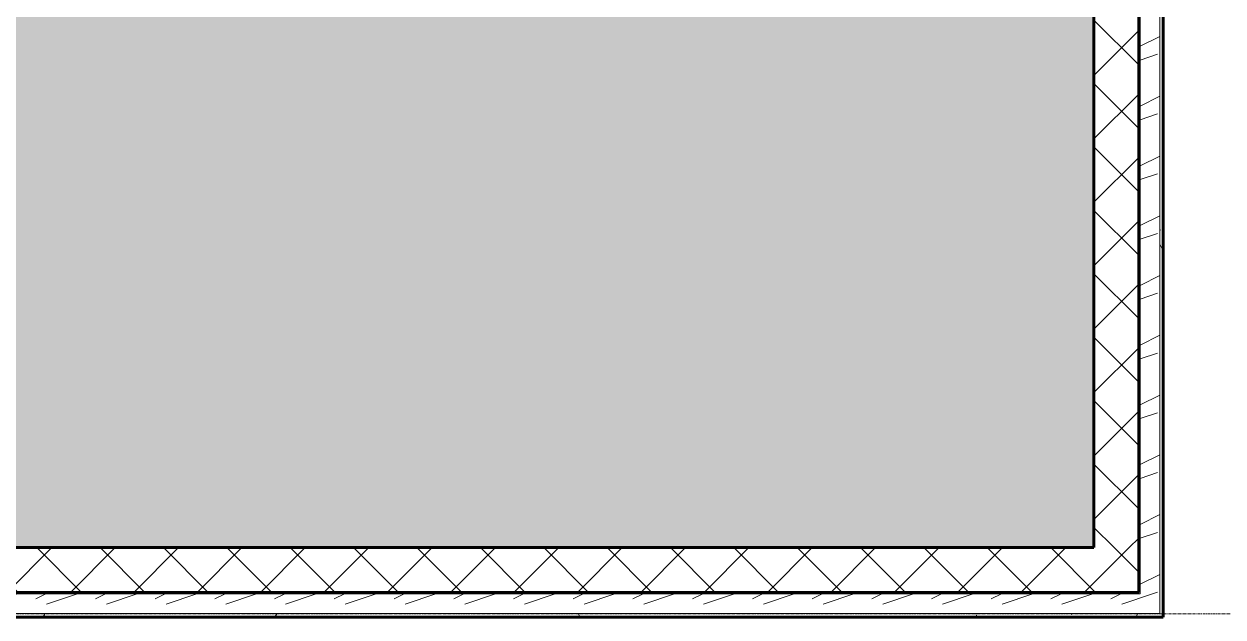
# Model space of a CAD drawing. Header units: inches. Extents: x -4061 to -1937, y 10959 to 12323.
# Drawn here: x -3403.4 to -3189.3, y 11534.6 to 11640.4 of the extents above; entities that cross this region are included whole.
import ezdxf

# ---------------------------------------------------------------- set-up
doc = ezdxf.new("R2010")
doc.units = ezdxf.units.IN
doc.header["$MEASUREMENT"] = 0
doc.linetypes.add('Grid Line 1_2_', pattern=[0.875, 0.5, -0.125, 0.125, -0.125])
for name, color, linetype, lineweight in [('0-1', 7, 'Continuous', 5), ('A-FLOR-1', 253, 'Continuous', 18), ('A-WALL', 113, 'Continuous', 18), ('A-WALL-2', 250, 'Continuous', 60), ('A-WALL-9', 113, 'Continuous', 60), ('A-WALL-PATT-5', 252, 'Continuous', 9), ('A-WALL-PATT-6', 111, 'Continuous', 9), ('S-GRID-1', 1, 'Grid Line 1_2_', 9)]:
    doc.layers.add(name, color=color, linetype=linetype, lineweight=lineweight)
pattern_1 = [(45, (0, 0), (-5.656854, 5.656854), []), (135, (0, 0), (-5.656854, -5.656854), [])]
pattern_2 = [(0, (0, 0), (20.48, 5.12), [0.845, -14.515, 0.845, -14.515, -81.92]), (0, (0, 0), (20.48, 5.12), [-30.72, 0.845, -29.875, 0.845, -14.515, -35.84]), (0, (0, 0), (20.48, 5.12), [-76.8, 0.845, -9.395, 0.845, -24.755]), (120, (7.68, 2.56), (-14.67405, 15.1762003), [0.845, -14.515, 0.845, -14.515, -81.92]), (120, (7.68, 2.56), (-14.67405, 15.1762003), [-30.72, 0.845, -29.875, 0.845, -14.515, -35.84]), (120, (7.68, 2.56), (-14.67405, 15.1762003), [-76.8, 0.845, -9.395, 0.845, -24.755]), (240, (10.24, 12.8), (-5.80595, -20.2962003), [0.845, -14.515, 0.845, -14.515, -81.92]), (240, (10.24, 12.8), (-5.80595, -20.2962003), [-30.72, 0.845, -29.875, 0.845, -14.515, -35.84]), (240, (10.24, 12.8), (-5.80595, -20.2962003), [-76.8, 0.845, -9.395, 0.845, -24.755])]
pattern_3 = [(216.87, (4.265, 10.662), (31.9871619, 21.32545714), [5.331, -47.981]), (206.565, (10.662, 7.464), (-10.662476, -10.6620098), [11.921, -11.921]), (198.435, (10.662, 2.132), (-21.32449365, -10.6625869), [6.744, -26.974])]

# ---------------------------------------------------------------- blocks, each defined once
blk = doc.blocks.new('CTR - 1st Phase - Shell_rvt-1-ENLARGED RCP - 1ST FLOOR PLAN - EAST')
at = {"layer": 'A-FLOR-1'}
h = blk.add_hatch(color=256, dxfattribs=at)
h.paths.add_polyline_path([(-3718.17, 11546.99), (-3212.37, 11546.99), (-3212.37, 11770.99), (-3756.91, 11770.99), (-3756.91, 11826.99), (-3819.32, 11826.99), (-3819.32, 11834.99), (-3822.2, 11834.99), (-3822.19, 11824.99), (-3787.2, 11824.99), (-3787.2, 11823.24), (-3822.2, 11823.24), (-3822.2, 11557.21), (-3819.32, 11557.21), (-3819.32, 11546.99), (-3779.48, 11546.99)], flags=0)
h.paths.add_polyline_path([(-3718.17, 11565.51), (-3821.45, 11565.51), (-3821.45, 11566.51), (-3710.16, 11566.51), (-3710.16, 11565.51)], flags=0)
h.paths.add_polyline_path([(-3821.85, 11566.79), (-3821.85, 11760.79), (-3819.85, 11760.79), (-3819.85, 11566.79), (-3821.45, 11566.79)], flags=0)
h.paths.add_polyline_path([(-3748.91, 11761.07), (-3821.45, 11761.07), (-3821.45, 11762.07), (-3710.16, 11762.07), (-3710.16, 11761.07), (-3745.92, 11761.07)], flags=0)
at = {"layer": 'S-GRID-1'}
blk.add_line((-1936.83, 11535.19), (-4027.88, 11535.19), dxfattribs=at)
blk = doc.blocks.new('CTR - 1st Phase -Stairs _ Elevators_rvt-1-ENLARGED RCP - 1ST FLOOR PLAN - EAST')
at = {"layer": 'A-WALL-PATT-5'}
h = blk.add_hatch(dxfattribs=at)
h.set_pattern_fill('FP_28', color=256, style=0, pattern_type=2)
h.set_pattern_definition(pattern_1)
h.paths.add_polyline_path([(-3204.37, 11546.99), (-3204.37, 11770.99), (-3212.37, 11770.99), (-3212.37, 11546.99)], flags=0)
h = blk.add_hatch(dxfattribs=at)
h.set_pattern_fill('FP_28', color=256, style=0, pattern_type=2)
h.set_pattern_definition(pattern_1)
h.paths.add_polyline_path([(-3503.32, 11538.99), (-3204.37, 11538.99), (-3204.37, 11546.99), (-3503.32, 11546.99), (-3503.32, 11542.99)], flags=0)
at = {"layer": 'A-WALL-2'}
for p, q in [((-3212.37, 11546.99), (-3212.37, 11770.99)), ((-3204.37, 11770.99), (-3204.37, 11546.99)), ((-3503.32, 11546.99), (-3212.37, 11546.99)), ((-3204.37, 11546.99), (-3204.37, 11538.99)), ((-3204.37, 11538.99), (-3499.32, 11538.99))]:
    blk.add_line(p, q, dxfattribs=at)

msp = doc.modelspace()

# ---------------------------------------------------------------- hatches: boundary and pattern name
at = {"layer": 'A-WALL'}
for points in [[(-3204.12, 11538.99), (-3204.12, 11549.37), (-3204.12, 11779.24), (-3204.37, 11779.24), (-3204.37, 11538.99)], [(-3499.2, 11538.74), (-3204.12, 11538.74), (-3204.12, 11538.99), (-3499.32, 11538.99), (-3499.32, 11538.74)]]:
    msp.add_hatch(color=256, dxfattribs=at).paths.add_polyline_path(points, flags=0)
at = {"layer": 'A-WALL-PATT-6'}
h = msp.add_hatch(dxfattribs=at)
h.set_pattern_fill('FP_2', color=256, style=0, pattern_type=2)
h.set_pattern_definition(pattern_3)
h.paths.add_polyline_path([(-3200.62, 11538.74), (-3200.62, 11782.74), (-3204.12, 11782.74), (-3204.12, 11538.74)], flags=0)
h = msp.add_hatch(dxfattribs=at)
h.set_pattern_fill('FP_1', color=256, style=0, pattern_type=2)
h.set_pattern_definition(pattern_2)
h.paths.add_polyline_path([(-3200, 11535.24), (-3200, 11783.36), (-3200.62, 11783.36), (-3200.62, 11535.24)], flags=0)
h = msp.add_hatch(dxfattribs=at)
h.set_pattern_fill('FP_2', color=256, style=0, pattern_type=2)
h.set_pattern_definition(pattern_3)
h.paths.add_polyline_path([(-3288.95, 11535.24), (-3200.62, 11535.24), (-3200.62, 11538.74), (-3499.07, 11538.74), (-3499.07, 11535.24), (-3350.26, 11535.24)], flags=0)
h = msp.add_hatch(dxfattribs=at)
h.set_pattern_fill('FP_1', color=256, style=0, pattern_type=2)
h.set_pattern_definition(pattern_2)
h.paths.add_polyline_path([(-3495.57, 11534.61), (-3200, 11534.61), (-3200, 11535.24), (-3495.57, 11535.24)], flags=0)

# ---------------------------------------------------------------- linework, layer by layer
at = {"layer": 'A-WALL'}
for p, q in [((-3200.62, 11782.74), (-3200.62, 11535.24)), ((-3204.12, 11779.24), (-3204.12, 11538.74)), ((-3204.12, 11538.74), (-3499.07, 11538.74)), ((-3200.62, 11535.24), (-3495.57, 11535.24))]:
    msp.add_line(p, q, dxfattribs=at)
at = {"layer": 'A-WALL-9'}
for p, q in [((-3200, 11783.36), (-3200, 11534.61)), ((-3204.37, 11538.99), (-3204.37, 11778.99)), ((-3499.32, 11538.99), (-3204.37, 11538.99)), ((-3200, 11534.61), (-3494.95, 11534.61))]:
    msp.add_line(p, q, dxfattribs=at)

# ---------------------------------------------------------------- block references
at = {"layer": '0-1'}
for name in ['CTR - 1st Phase - Shell_rvt-1-ENLARGED RCP - 1ST FLOOR PLAN - EAST', 'CTR - 1st Phase -Stairs _ Elevators_rvt-1-ENLARGED RCP - 1ST FLOOR PLAN - EAST']:
    msp.add_blockref(name, (0, 0), dxfattribs=at)

doc.saveas('drawing.dxf')
